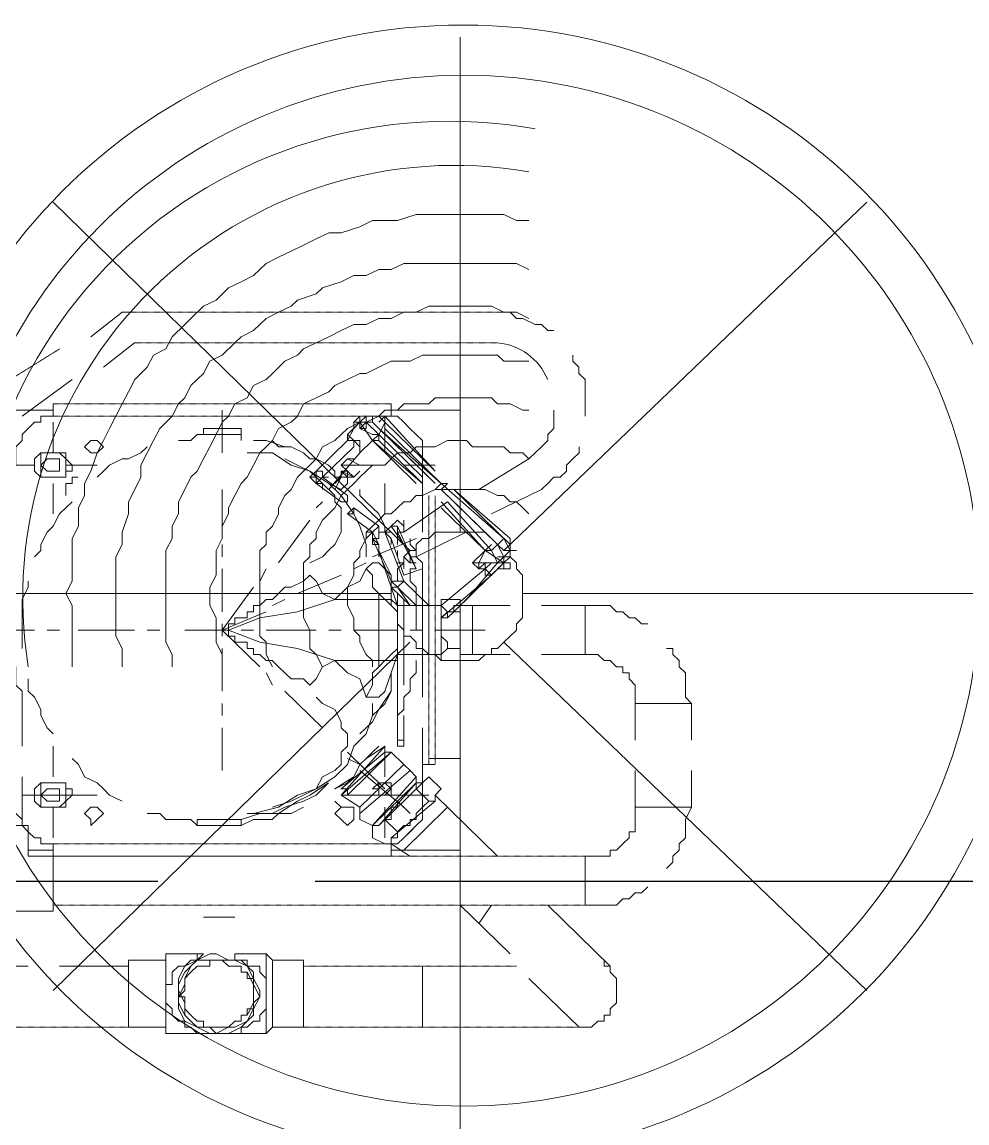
# Model space of a CAD drawing. Header units: metres. Extents: x 841183 to 1048542, y 259326 to 317714.
# Drawn here: x 1011302 to 1012052, y 307640 to 308515 of the extents above; entities that cross this region are included whole.
import ezdxf
from ezdxf.enums import TextEntityAlignment as Align

# ---------------------------------------------------------------- set-up
doc = ezdxf.new("R2010")
doc.units = ezdxf.units.M
doc.linetypes.add('PDF_IMPORT', pattern=[1, 0.8, -0.2])
doc.linetypes.add('VILLA AXIS$0$CENTER', pattern=[2, 1.25, -0.25, 0.25, -0.25])
doc.layers.add('A-AXIS LINE', color=253, linetype='Continuous')
doc.layers.add('PDF2_Geometry', color=7, linetype='Continuous')
doc.layers.add('A-REFLECT DOWN', color=252, linetype='Continuous', transparency=0.6)
doc.styles.add('romans', font='romans.shx', dxfattribs={"width": 0.85})

# ---------------------------------------------------------------- blocks, each defined once
blk = doc.blocks.new('A$C46a051ea')
at = {"layer": 'PDF2_Geometry', "lineweight": 5}
for points in [[(4279.28, -9.68), (4279.28, -402.82)], [(3956.2, -140.73), (4239.49, -417.38)], [(4314.06, -417.37), (4602.33, -140.72)], [(4333.95, -155.31), (4324.01, -155.31), (4314.07, -150.45), (4299.16, -150.45), (4289.22, -150.45), (4279.28, -150.45), (4264.37, -150.45), (4254.43, -150.45), (4244.48, -150.45), (4229.57, -155.31), (4219.63, -155.31), (4209.69, -155.31), (4199.75, -160.16), (4184.84, -165.02), (4174.9, -165.02), (4164.96, -169.87), (4155.02, -174.72), (4145.08, -179.58), (4135.14, -184.43), (4125.2, -189.28), (4115.26, -198.99), (4105.32, -203.84), (4095.38, -208.7), (4085.44, -218.4), (4075.5, -223.26), (4065.56, -232.97), (4060.59, -237.82), (4050.65, -247.53), (4045.68, -257.23), (4035.74, -262.09), (4030.77, -271.79), (4020.83, -281.5), (4015.86, -291.21), (4010.89, -300.91), (4005.92, -310.62), (4000.95, -320.33), (3995.98, -330.04), (3991.01, -339.74), (3986.04, -354.3), (3981.07, -364.01), (3981.07, -373.72), (3976.1, -383.43), (3976.1, -397.99), (3971.13, -407.69), (3971.13, -417.4), (3971.13, -427.11), (3971.13, -441.67), (3966.16, -451.38), (3971.13, -461.08), (3971.13, -475.64), (3971.13, -485.35), (3971.13, -495.06), (3971.13, -509.62)], [(4333.95, -194.12), (4324.01, -189.27), (4314.07, -189.27), (4304.13, -189.27), (4289.22, -189.27), (4279.28, -189.27), (4269.34, -189.27), (4259.4, -189.27), (4244.48, -189.27), (4234.54, -189.27), (4224.6, -194.12), (4214.66, -194.12), (4204.72, -198.98), (4194.78, -198.98), (4184.84, -203.83), (4169.93, -208.68), (4164.96, -213.54), (4150.05, -218.39), (4145.08, -223.24), (4135.14, -228.1), (4125.2, -232.95), (4115.26, -242.66), (4105.32, -247.51), (4100.35, -252.36), (4090.41, -262.07), (4080.47, -266.93), (4075.5, -276.63), (4065.56, -286.34), (4060.59, -296.05), (4055.62, -300.9), (4050.65, -310.61), (4040.71, -320.31), (4035.74, -330.02), (4030.77, -339.73), (4025.8, -349.44), (4025.8, -359.14), (4020.83, -368.85), (4015.86, -378.56), (4015.86, -388.26), (4010.89, -402.82), (4010.89, -412.53), (4005.92, -422.24), (4005.92, -431.95), (4005.92, -441.65), (4005.92, -456.21), (4005.92, -465.92), (4005.92, -475.63), (4005.92, -485.33), (4010.89, -495.04), (4010.89, -509.6)], [(4333.95, -232.96), (4324.01, -228.11), (4314.07, -228.11), (4304.13, -223.26), (4294.19, -223.26), (4284.25, -223.26), (4274.31, -223.26), (4264.37, -223.26), (4254.43, -223.26), (4244.48, -228.11), (4234.54, -228.11), (4224.6, -232.96), (4214.66, -232.96), (4204.72, -237.82), (4194.78, -237.82), (4184.84, -242.67), (4174.9, -247.52), (4164.96, -252.38), (4155.02, -257.23), (4150.05, -262.08), (4140.11, -266.94), (4130.17, -276.65), (4125.2, -281.5), (4115.26, -286.35), (4110.29, -296.06), (4100.35, -300.91), (4095.38, -310.62), (4090.41, -315.47), (4085.44, -325.18), (4080.47, -334.89), (4075.5, -344.6), (4070.53, -354.3), (4065.56, -359.16), (4060.59, -368.86), (4055.62, -378.57), (4055.62, -388.28), (4050.65, -397.98), (4050.65, -407.69), (4045.68, -417.4), (4045.68, -427.11), (4045.68, -436.81), (4045.68, -446.52), (4045.68, -456.23), (4045.68, -470.79), (4045.68, -480.49), (4045.68, -490.2), (4050.65, -499.91), (4050.65, -509.62)], [(3986.02, -247.52), (4010.87, -228.1)], [(4020.81, -228.09), (4015.84, -228.09), (4010.87, -228.09)], [(4353.83, -242.67), (4348.86, -242.67), (4343.89, -237.82), (4338.92, -237.82), (4328.98, -232.97), (4324.01, -232.97), (4319.04, -228.11), (4314.07, -228.11), (4309.1, -228.11)], [(3995.97, -271.78), (4020.82, -252.36)], [(4025.79, -252.36), (4020.82, -252.36)], [(4333.95, -266.94), (4324.01, -266.94), (4314.07, -266.94), (4309.1, -262.08), (4299.16, -262.08), (4289.22, -262.08), (4279.28, -262.08), (4269.34, -262.08), (4259.4, -262.08), (4249.46, -262.08), (4239.51, -266.94), (4234.54, -266.94), (4224.6, -266.94), (4214.66, -271.79), (4204.72, -276.64), (4199.75, -276.64), (4189.81, -281.5), (4179.87, -286.35), (4174.9, -291.2), (4164.96, -296.06), (4155.02, -300.91), (4150.05, -310.62), (4145.08, -315.47), (4135.14, -320.32), (4130.17, -330.03), (4125.2, -334.89), (4120.23, -339.74), (4115.26, -349.45), (4110.29, -359.15), (4105.32, -364.01), (4100.35, -373.71), (4095.38, -383.42), (4095.38, -388.27), (4090.41, -397.98), (4090.41, -407.69), (4085.44, -417.4), (4085.44, -427.1), (4085.44, -436.81), (4080.47, -446.52), (4080.47, -456.22), (4080.47, -461.08), (4085.44, -470.78), (4085.44, -480.49), (4085.44, -490.2), (4090.41, -499.91), (4090.41, -509.61)], [(4378.67, -310.62), (4378.67, -305.76), (4378.67, -300.91), (4378.67, -296.06), (4378.67, -286.35), (4378.67, -281.5), (4373.7, -276.64), (4373.7, -271.79), (4368.73, -266.94), (4368.73, -262.08)], [(3931.36, -310.62), (3971.12, -281.5)], [(4333.95, -305.75), (4328.98, -305.75), (4319.04, -300.89), (4309.1, -300.89), (4304.13, -296.04), (4294.19, -296.04), (4284.25, -296.04), (4279.28, -296.04), (4269.34, -296.04), (4259.4, -296.04), (4254.43, -300.89), (4244.48, -300.89), (4234.54, -300.89), (4229.57, -305.75), (4219.63, -305.75), (4214.66, -310.6), (4204.72, -315.46), (4199.75, -315.46), (4189.81, -320.31), (4184.84, -325.16), (4179.87, -330.02), (4169.93, -334.87), (4164.96, -344.58), (4159.99, -349.43), (4155.02, -354.28), (4150.05, -359.14), (4145.08, -368.84), (4140.11, -373.7), (4135.14, -383.4), (4135.14, -388.26), (4130.17, -397.97), (4125.2, -402.82), (4125.2, -412.53), (4120.23, -417.38), (4120.23, -427.09), (4120.23, -436.79), (4120.23, -441.65), (4120.23, -451.35), (4120.23, -461.06), (4120.23, -470.77), (4120.23, -475.62), (4120.23, -485.33), (4125.2, -490.18), (4125.2, -499.89), (4130.17, -509.6)], [(3906.51, -305.75), (3956.21, -305.75)], [(3956.2, -300.91), (3956.2, -310.62), (3951.23, -310.62), (3946.26, -310.62), (3946.26, -315.47), (3941.29, -315.47), (3936.32, -320.33), (3931.35, -325.18), (3931.35, -330.03), (3926.38, -334.89), (3926.38, -339.74), (3926.38, -344.59), (3926.38, -349.45)], [(4090.4, -305.75), (4090.4, -339.72)], [(4169.93, -509.61), (4164.96, -499.9), (4159.99, -495.05), (4159.99, -485.34), (4159.99, -480.49), (4155.02, -470.78), (4155.02, -465.93), (4155.02, -456.22), (4155.02, -451.37), (4155.02, -441.66), (4155.02, -436.81), (4155.02, -427.1), (4159.99, -422.25), (4159.99, -412.54), (4164.96, -407.69), (4164.96, -402.83), (4169.93, -393.13), (4174.9, -388.27), (4179.87, -383.42), (4184.84, -373.71), (4189.81, -368.86), (4194.78, -364), (4199.75, -359.15), (4204.72, -354.3), (4209.69, -349.44), (4219.63, -349.44), (4224.6, -344.59), (4229.57, -339.74), (4239.51, -339.74), (4244.48, -334.88), (4254.43, -334.88), (4259.4, -334.88), (4269.34, -330.03), (4274.31, -330.03), (4284.25, -330.03), (4289.22, -334.88), (4299.16, -334.88), (4304.13, -334.88), (4314.07, -334.88), (4319.04, -339.74), (4328.98, -339.74), (4333.95, -344.59), (4338.92, -339.74), (4343.89, -334.88), (4348.86, -330.03), (4348.86, -325.18), (4353.83, -320.32), (4353.83, -315.47), (4353.83, -310.62), (4353.83, -305.76)], [(4224.58, -300.91), (4224.58, -310.62), (4229.55, -310.62), (4234.52, -315.47), (4239.49, -320.33), (4244.46, -325.18), (4249.43, -330.03), (4249.43, -334.89), (4249.43, -339.74), (4249.43, -344.59), (4249.43, -349.45)], [(4224.61, -305.75), (4279.28, -305.75), (4279.28, -330.02)], [(4199.75, -310.61), (4194.78, -315.46), (4194.78, -320.31)], [(4199.74, -310.61), (4199.74, -315.46), (4209.68, -330.02)], [(4204.71, -315.46), (4199.74, -315.46), (4204.71, -310.61)], [(4199.76, -320.31), (4204.73, -315.46), (4214.67, -310.61)], [(4219.62, -310.62), (4214.65, -310.62), (4209.68, -310.62), (4204.71, -310.62), (4209.68, -310.62), (4209.68, -315.47)], [(4209.7, -315.47), (4209.7, -310.62), (4204.73, -310.62), (4204.73, -315.47)], [(4219.63, -315.46), (4214.66, -310.61)], [(4219.63, -310.62), (4214.66, -315.47)], [(4214.67, -310.62), (4219.64, -310.62)], [(4219.63, -315.47), (4219.63, -310.62), (4259.39, -354.3)], [(3956.2, -315.46), (3956.2, -339.73)], [(4105.32, -325.17), (4075.5, -325.17), (4075.5, -320.32)], [(4075.5, -320.33), (4105.32, -320.33)], [(4105.3, -325.17), (4105.3, -320.32)], [(4199.74, -315.46), (4189.8, -325.17), (4199.74, -315.46), (4204.71, -315.46)], [(4194.78, -315.47), (4194.78, -320.33), (4189.81, -330.03)], [(4194.77, -320.31), (4199.74, -315.46), (4199.74, -320.31)], [(4204.71, -320.33), (4199.74, -320.33), (4204.71, -320.33), (4199.74, -320.33), (4204.71, -320.33), (4199.74, -320.33), (4204.71, -320.33), (4199.74, -320.33), (4204.71, -315.47)], [(4209.7, -325.17), (4214.67, -325.17), (4209.7, -325.17), (4214.67, -325.17), (4204.73, -315.46)], [(4209.7, -315.46), (4204.73, -315.46), (4204.73, -320.31)], [(4204.73, -320.33), (4204.73, -315.47)], [(4264.37, -364.01), (4214.67, -320.33), (4209.7, -315.47)], [(4214.67, -330.02), (4214.67, -325.17), (4219.64, -315.46)], [(4254.43, -359.16), (4214.67, -320.33), (4259.4, -364.01)], [(4259.39, -354.29), (4219.63, -315.46), (4219.63, -339.73)], [(4219.63, -320.33), (4264.36, -364.01)], [(4105.3, -330.01), (4105.3, -325.16), (4095.36, -325.16), (4090.39, -325.16), (4080.45, -325.16), (4070.51, -325.16), (4065.54, -330.01), (4055.6, -330.01)], [(4090.4, -330.01), (4090.4, -339.72)], [(4140.12, -334.88), (4125.2, -330.03), (4115.26, -330.03)], [(4179.86, -354.3), (4174.89, -349.45), (4164.95, -344.59), (4159.98, -344.59), (4155.01, -339.74), (4145.06, -334.89), (4135.12, -334.89), (4130.15, -330.03)], [(4164.96, -359.15), (4164.96, -354.3), (4159.99, -359.15), (4164.96, -364.01), (4164.96, -359.15), (4164.96, -354.3), (4189.81, -330.03)], [(4189.8, -330.01), (4189.8, -325.16), (4189.8, -330.01), (4164.95, -354.28)], [(4194.78, -334.88), (4194.78, -330.03), (4194.78, -334.88), (4169.93, -359.15)], [(4194.78, -330.01), (4199.75, -330.01), (4194.78, -330.01), (4189.81, -325.16), (4194.78, -330.01), (4189.81, -330.01)], [(4199.74, -330.01), (4194.77, -330.01)], [(4199.74, -334.88), (4194.77, -330.03)], [(4209.68, -330.01), (4199.74, -339.72), (4209.68, -330.01), (4214.65, -325.16)], [(4199.74, -339.72), (4209.68, -330.01), (4244.47, -363.98)], [(4209.68, -330.01), (4214.65, -330.01)], [(4209.7, -330.01), (4214.67, -330.01), (4249.46, -363.98)], [(4249.45, -359.14), (4214.66, -325.17)], [(3966.14, -339.72), (3946.26, -339.72)], [(3966.14, -339.73), (3966.14, -344.58), (3971.11, -349.43), (3971.11, -354.29), (3966.14, -354.29), (3966.14, -359.14), (3946.26, -359.14)], [(3961.18, -339.72), (3956.21, -339.72), (3951.24, -339.72), (3946.27, -339.72)], [(3961.18, -359.14), (3966.15, -359.14), (3966.15, -354.29), (3966.15, -349.43), (3966.15, -344.58), (3961.18, -339.73)], [(4030.75, -334.88), (4025.78, -339.73), (4015.84, -344.59), (4010.87, -344.59), (4000.93, -349.44), (3995.96, -354.29), (3990.99, -359.15)], [(4110.29, -339.72), (4130.17, -339.72), (4145.08, -349.43), (4159.99, -354.28), (4174.9, -363.99), (4184.84, -373.69), (4194.78, -388.26), (4199.75, -397.96), (4204.72, -412.52), (4204.72, -422.23)], [(4174.9, -368.85), (4199.75, -339.73)], [(4343.89, -368.85), (4348.86, -364), (4353.83, -359.14), (4358.8, -359.14), (4363.77, -354.29), (4363.77, -349.44), (4368.74, -344.58), (4373.71, -339.73), (4373.71, -334.88)], [(3916.46, -349.43), (3941.31, -349.43)], [(3966.14, -349.43), (3990.99, -349.43)], [(4159.97, -427.09), (4169.91, -422.23), (4174.88, -417.38), (4179.85, -412.52), (4184.82, -402.82), (4184.82, -397.96), (4184.82, -393.11), (4184.82, -383.4), (4179.85, -378.55), (4179.85, -373.7), (4169.91, -363.99), (4164.94, -359.14), (4159.97, -354.28), (4150.03, -349.43), (4140.09, -344.57)], [(4189.8, -344.59), (4184.83, -349.44)], [(4184.84, -349.43), (4209.69, -349.43)], [(4184.84, -354.29), (4194.78, -359.14), (4184.84, -349.43)], [(4194.78, -344.59), (4189.81, -344.59)], [(4234.52, -349.43), (4259.37, -349.43)], [(4249.45, -349.43), (4249.45, -402.82)], [(4294.18, -368.85), (4333.94, -344.58)], [(4164.96, -359.16), (4164.96, -364.01), (4169.93, -364.01), (4164.96, -364.01), (4169.93, -364.01), (4164.96, -364.01), (4169.93, -364.01), (4164.96, -364.01), (4159.99, -359.16), (4164.96, -359.16), (4164.96, -354.3)], [(4184.83, -359.14), (4179.86, -359.14), (4179.86, -354.29)], [(4184.84, -359.14), (4184.84, -354.29)], [(4189.81, -359.15), (4184.84, -354.3), (4189.81, -354.3)], [(4189.8, -354.3), (4189.8, -359.15)], [(4199.74, -354.3), (4194.77, -359.15)], [(4279.28, -354.3), (4279.28, -378.57)], [(3946.25, -359.14), (3951.22, -359.14), (3956.19, -359.14), (3961.16, -359.14)], [(3956.2, -364.01), (3956.2, -388.28)], [(3976.08, -359.14), (3971.11, -359.14), (3971.11, -363.99), (3966.14, -363.99), (3966.14, -368.85), (3966.14, -373.7)], [(4164.94, -363.99), (4169.91, -359.14), (4174.88, -359.14)], [(4164.96, -359.14), (4164.96, -363.99)], [(4164.96, -364.01), (4184.84, -378.57)], [(4169.91, -359.14), (4189.79, -373.7)], [(4169.91, -368.85), (4169.91, -364)], [(4184.84, -368.85), (4174.9, -364)], [(4179.87, -368.85), (4184.84, -359.14), (4179.87, -363.99)], [(4184.83, -359.16), (4189.8, -359.16), (4189.8, -364.01), (4184.83, -368.86)], [(4189.8, -359.14), (4194.77, -359.14)], [(4219.63, -364.01), (4219.63, -388.28)], [(4269.32, -364.01), (4264.35, -364.01), (4259.38, -368.86)], [(4264.35, -364.01), (4314.05, -407.69)], [(4269.34, -364.01), (4264.37, -368.86)], [(4090.4, -368.85), (4090.4, -402.83)], [(4189.8, -378.56), (4189.8, -373.71)], [(4333.95, -388.27), (4328.98, -383.42), (4324.01, -378.57), (4319.04, -378.57), (4314.07, -373.71), (4309.1, -373.71), (4299.16, -368.86), (4294.19, -368.86), (4289.22, -368.86), (4284.25, -368.86), (4274.31, -368.86), (4269.34, -368.86), (4264.37, -368.86), (4259.4, -368.86), (4249.46, -373.71), (4244.48, -373.71), (4239.51, -378.57), (4234.54, -378.57), (4229.57, -383.42), (4224.6, -388.27), (4219.63, -388.27), (4214.66, -393.13), (4209.69, -397.98), (4204.72, -402.83), (4204.72, -407.69), (4199.75, -417.39), (4199.75, -422.25), (4194.78, -427.1), (4194.78, -431.95), (4194.78, -436.81), (4189.81, -446.52), (4189.81, -451.37), (4189.81, -456.22), (4189.81, -461.08), (4194.78, -470.78), (4194.78, -475.64), (4194.78, -480.49), (4199.75, -485.34), (4199.75, -490.2), (4204.72, -499.9), (4209.69, -504.76), (4209.69, -509.61)], [(4229.57, -407.69), (4224.6, -402.84), (4219.63, -397.99), (4214.66, -388.28), (4209.69, -383.43), (4204.72, -378.57), (4199.75, -373.72), (4199.75, -368.87)], [(4259.39, -368.85), (4264.36, -368.85)], [(4269.34, -373.72), (4309.1, -412.55)], [(4319.02, -412.53), (4274.29, -368.85), (4319.02, -407.68)], [(4304.12, -388.27), (4343.88, -368.86)], [(3971.12, -378.56), (3966.15, -383.42), (3961.18, -388.27), (3956.21, -397.98), (3951.24, -402.83), (3946.27, -412.54), (3946.27, -417.39), (3941.3, -422.24)], [(4164.96, -383.4), (4169.93, -378.55)], [(4194.78, -388.26), (4194.78, -383.4), (4189.81, -388.26), (4194.78, -383.4), (4214.66, -397.96)], [(4234.52, -402.82), (4269.31, -378.56)], [(4264.35, -378.56), (4299.14, -417.39)], [(4264.35, -383.4), (4299.14, -417.38)], [(4314.06, -407.67), (4304.12, -417.37), (4269.33, -378.55)], [(4135.13, -427.09), (4159.98, -393.11)], [(4189.8, -388.27), (4209.68, -402.83)], [(4194.78, -388.27), (4189.81, -388.27)], [(4234.54, -397.97), (4229.57, -393.11), (4224.6, -397.97)], [(4234.52, -393.12), (4234.52, -402.82), (4229.55, -402.82)], [(4209.7, -402.84), (4214.67, -397.98), (4214.67, -402.84), (4219.64, -402.84)], [(4224.6, -402.82), (4219.63, -402.82), (4219.63, -397.97)], [(4219.63, -397.98), (4219.63, -402.84)], [(4224.58, -397.98), (4234.52, -412.54)], [(4229.57, -397.98), (4224.6, -397.98)], [(4239.5, -431.95), (4244.47, -431.95), (4229.56, -397.98)], [(4229.57, -402.82), (4229.57, -397.97)], [(4204.71, -402.82), (4209.68, -402.82), (4209.68, -407.68), (4209.68, -402.82), (4209.68, -407.68), (4209.68, -402.82), (4214.65, -412.53)], [(4209.68, -402.82), (4204.71, -407.68)], [(4204.73, -402.82), (4209.7, -402.82)], [(4209.68, -407.69), (4209.68, -402.84), (4209.68, -407.69), (4224.59, -441.67)], [(4209.68, -412.53), (4214.65, -412.53), (4209.68, -412.53), (4209.68, -407.68)], [(4244.47, -407.69), (4209.68, -422.25)], [(4209.69, -407.68), (4214.66, -407.68), (4214.66, -402.82), (4219.63, -402.82), (4234.54, -441.65)], [(4209.7, -412.53), (4214.67, -412.53), (4209.7, -407.68)], [(4219.61, -402.84), (4224.58, -407.69), (4224.58, -412.55)], [(4234.52, -436.8), (4224.58, -407.67)], [(4229.57, -412.53), (4229.57, -402.82), (4244.48, -431.94)], [(4239.51, -407.68), (4239.51, -412.53), (4244.48, -417.39)], [(4284.23, -402.83), (4244.47, -422.24), (4244.47, -417.39)], [(4314.06, -407.69), (4319.03, -417.4)], [(4090.4, -412.53), (4090.4, -422.24)], [(4204.71, -431.95), (4209.69, -427.1), (4214.66, -427.1), (4219.63, -431.95), (4214.66, -417.39)], [(4214.67, -412.52), (4214.67, -417.37), (4224.61, -436.79)], [(4214.67, -422.24), (4214.67, -417.39)], [(4229.57, -417.37), (4229.57, -422.23)], [(4239.51, -427.1), (4239.51, -422.24), (4234.54, -412.54)], [(4244.47, -417.37), (4239.5, -412.52)], [(4289.19, -427.09), (4294.16, -427.09), (4289.19, -427.09), (4294.16, -427.09), (4289.19, -427.09), (4294.16, -427.09), (4289.19, -427.09), (4299.13, -417.38)], [(4304.12, -412.53), (4299.15, -417.39), (4289.21, -427.1)], [(4304.1, -412.52), (4299.13, -417.37), (4304.1, -417.37), (4299.13, -417.37), (4304.1, -417.37), (4299.13, -417.37), (4294.16, -427.08)], [(4304.12, -417.37), (4299.15, -417.37)], [(4319.03, -422.23), (4314.06, -427.09), (4304.12, -436.79), (4314.06, -427.09), (4299.15, -417.38)], [(4309.09, -422.24), (4314.06, -422.24), (4319.03, -417.39)], [(4319.02, -412.53), (4319.02, -417.39), (4323.99, -417.39), (4319.02, -417.39)], [(4319.02, -417.37), (4319.02, -422.23)], [(4319.02, -422.24), (4319.02, -417.39)], [(4204.73, -427.09), (4194.79, -431.94)], [(4229.57, -427.09), (4234.54, -427.09)], [(4234.52, -422.24), (4239.49, -427.1)], [(4234.52, -431.95), (4234.52, -427.1)], [(4249.45, -431.95), (4249.45, -427.1), (4249.45, -431.95), (4234.54, -436.81)], [(4239.5, -422.24), (4244.47, -422.24), (4249.44, -427.1)], [(4244.47, -427.09), (4239.5, -427.09)], [(4239.51, -427.09), (4244.48, -427.09)], [(4249.45, -427.09), (4249.45, -480.47)], [(4284.24, -456.22), (4309.09, -427.1)], [(4294.16, -427.09), (4289.19, -427.09), (4294.16, -431.94)], [(4294.18, -431.94), (4294.18, -427.09), (4289.21, -427.09), (4294.18, -427.09), (4289.21, -427.09), (4294.18, -427.09)], [(4304.1, -427.09), (4299.13, -427.09), (4304.1, -427.09), (4299.13, -427.09), (4294.16, -431.94)], [(4299.15, -431.95), (4294.18, -431.95), (4299.15, -431.95), (4294.18, -431.95), (4299.15, -431.95), (4294.18, -431.95), (4299.15, -431.95), (4294.18, -431.95), (4299.15, -427.1)], [(4299.13, -431.95), (4299.13, -427.1)], [(4309.08, -427.09), (4314.05, -427.09)], [(4309.08, -427.09), (4314.05, -427.09)], [(4309.08, -427.09), (4314.05, -427.09)], [(4314.05, -431.95), (4309.08, -431.95), (4314.05, -431.95), (4309.08, -431.95), (4314.05, -431.95), (4309.08, -431.95), (4314.05, -431.95), (4309.08, -431.95), (4314.05, -427.1)], [(4319.03, -431.94), (4314.06, -431.94), (4314.06, -427.09), (4314.06, -431.94), (4314.06, -427.09), (4309.09, -427.09)], [(4319.02, -427.09), (4314.05, -427.09)], [(4319.02, -427.1), (4319.02, -431.95), (4314.05, -431.95), (4319.02, -431.95)], [(4314.06, -427.09), (4314.06, -422.23)], [(4314.06, -422.24), (4319.03, -422.24)], [(4090.4, -431.95), (4090.4, -465.93)], [(4120.22, -509.6), (4090.4, -480.48), (4095.37, -480.48), (4095.37, -475.62), (4100.34, -475.62), (4100.34, -470.77), (4105.31, -470.77), (4110.28, -470.77), (4110.28, -465.92), (4115.25, -465.92), (4115.25, -461.06), (4120.22, -461.06), (4125.19, -456.21), (4130.16, -456.21), (4135.13, -451.36), (4140.1, -446.5), (4145.07, -446.5), (4155.01, -441.65), (4159.98, -436.8)], [(4120.23, -441.67), (4125.2, -431.96)], [(4184.84, -436.8), (4150.05, -451.36)], [(4159.98, -436.8), (4164.95, -441.66), (4169.92, -451.36), (4179.86, -456.22), (4189.8, -446.51), (4199.74, -441.66), (4204.71, -431.95)], [(4204.73, -431.95), (4209.7, -436.81), (4209.7, -446.52), (4214.67, -451.37)], [(4214.66, -451.35), (4219.63, -456.2), (4224.6, -456.2), (4229.57, -461.06), (4224.6, -446.5), (4219.63, -431.94)], [(4224.58, -436.8), (4224.58, -441.65)], [(4229.55, -446.52), (4224.58, -441.67), (4224.58, -446.52), (4224.58, -441.67), (4224.58, -436.81), (4224.58, -441.67)], [(4244.47, -480.48), (4244.47, -470.77), (4244.47, -465.92), (4244.47, -456.21), (4244.47, -446.5), (4239.5, -441.65), (4239.5, -431.94)], [(4264.35, -461.06), (4264.35, -499.89), (4264.35, -461.06), (4264.35, -499.89), (4264.35, -461.06), (4264.35, -499.89), (4264.35, -461.06), (4299.14, -431.94)], [(4304.12, -436.8), (4299.15, -436.8), (4304.12, -436.8), (4299.15, -431.94), (4304.12, -436.8), (4264.36, -470.77)], [(4299.13, -436.8), (4304.1, -436.8), (4299.13, -436.8), (4304.1, -436.8), (4299.13, -436.8), (4304.1, -436.8), (4299.13, -436.8), (4299.13, -431.94)], [(4314.06, -431.95), (4309.09, -431.95)], [(3936.34, -441.67), (3936.34, -446.52), (3931.37, -456.23), (3931.37, -465.93), (3931.37, -470.79), (3931.37, -480.49), (3931.37, -490.2), (3931.37, -495.06)], [(4234.52, -441.67), (4229.55, -441.67), (4224.58, -441.67)], [(4229.55, -446.52), (4234.52, -441.67), (4254.4, -461.08)], [(3822.02, -451.38), (4224.6, -451.38)], [(4090.4, -480.48), (4115.25, -446.5)], [(4214.67, -509.61), (4214.67, -451.37)], [(4244.48, -461.07), (4229.57, -446.51), (4239.51, -461.07)], [(4229.57, -451.38), (4229.57, -456.23)], [(4274.28, -465.94), (4289.19, -451.38), (4284.22, -456.23), (4279.25, -461.08)], [(4328.96, -451.38), (4731.54, -451.38)], [(4095.36, -480.48), (4120.21, -470.77), (4150.03, -465.92), (4179.85, -456.21)], [(4140.12, -456.22), (4130.17, -461.07)], [(4229.58, -465.92), (4224.61, -461.07), (4219.64, -456.22), (4214.67, -456.22), (4179.88, -456.22)], [(4229.57, -456.22), (4229.57, -461.07)], [(4229.57, -461.06), (4234.54, -461.06)], [(4229.57, -499.9), (4229.57, -461.07)], [(4234.52, -456.22), (4234.52, -465.92)], [(4234.52, -461.06), (4234.52, -499.89), (4234.52, -461.06), (4239.49, -461.06)], [(4234.52, -461.06), (4234.52, -465.91), (4234.52, -461.06)], [(4244.47, -461.06), (4239.5, -461.06)], [(4244.48, -461.06), (4249.45, -461.06), (4254.42, -461.06)], [(4254.41, -499.89), (4254.41, -461.06), (4264.35, -461.06)], [(4254.41, -499.9), (4254.41, -461.07), (4254.41, -499.9), (4264.35, -499.9)], [(4264.35, -499.9), (4264.35, -461.07)], [(4269.34, -465.92), (4264.37, -461.07), (4264.37, -456.22), (4269.34, -456.22), (4279.28, -456.22)], [(4269.34, -465.93), (4279.28, -465.93), (4279.28, -461.07), (4279.28, -456.22)], [(4274.29, -465.91), (4274.29, -461.06), (4279.26, -461.06), (4284.23, -456.2)], [(4274.29, -465.93), (4274.29, -461.07)], [(4274.31, -461.06), (4279.28, -461.06), (4319.04, -461.06)], [(4279.28, -461.06), (4279.28, -499.89)], [(4289.19, -461.06), (4289.19, -499.89)], [(4343.89, -461.06), (4378.68, -461.06)], [(4378.67, -461.06), (4378.67, -499.89)], [(4428.38, -475.64), (4423.41, -475.64), (4418.44, -470.78), (4413.47, -470.78), (4408.5, -465.93), (4403.53, -465.93), (4398.56, -461.08), (4393.59, -461.08), (4388.62, -461.08), (4378.68, -461.08)], [(4125.19, -465.93), (4090.4, -480.49)], [(4264.35, -465.93), (4264.35, -495.05)], [(4274.31, -465.91), (4269.34, -470.77), (4264.37, -470.77), (4269.34, -470.77), (4269.34, -465.91)], [(4269.34, -465.93), (4264.37, -470.78)], [(4269.32, -465.93), (4274.29, -465.93), (4269.32, -470.78)], [(4274.31, -465.93), (4269.34, -465.93), (4269.34, -470.78)], [(4279.28, -480.48), (4279.28, -475.62), (4279.28, -470.77), (4279.28, -465.92)], [(3901.53, -480.48), (3941.29, -480.48)], [(3951.24, -480.48), (3961.18, -480.48)], [(3976.08, -480.48), (4020.81, -480.48)], [(4030.75, -480.48), (4040.69, -480.48)], [(4060.58, -480.48), (4095.37, -480.48)], [(4159.97, -524.16), (4155, -519.31), (4145.06, -519.31), (4140.09, -514.45), (4135.12, -509.6), (4130.15, -504.75), (4125.18, -504.75), (4120.21, -499.89), (4115.24, -499.89), (4115.24, -495.04), (4110.27, -495.04), (4110.27, -490.19), (4105.3, -490.19), (4100.33, -490.19), (4100.33, -485.33), (4095.36, -485.33), (4095.36, -480.48), (4090.39, -480.48)], [(4090.4, -475.64), (4090.4, -485.35)], [(4095.36, -480.47), (4120.21, -490.18), (4150.03, -495.03), (4179.86, -504.74), (4169.92, -509.59), (4164.95, -519.3), (4159.98, -524.15)], [(4105.3, -480.48), (4115.24, -480.48)], [(4125.19, -480.48), (4164.95, -480.48)], [(4174.9, -480.48), (4184.84, -480.48)], [(4194.78, -480.48), (4229.57, -480.48)], [(4239.51, -480.48), (4249.45, -480.48)], [(4249.45, -480.48), (4249.45, -533.87)], [(4259.39, -480.48), (4299.16, -480.48)], [(4264.35, -480.48), (4274.29, -480.48)], [(4269.34, -504.74), (4264.37, -504.74), (4264.37, -499.88), (4269.34, -495.03), (4269.34, -490.18), (4264.37, -485.32), (4264.37, -480.47)], [(4279.28, -495.03), (4279.28, -490.18), (4279.28, -485.32), (4279.28, -480.47)], [(3931.36, -538.74), (3931.36, -533.89), (3931.36, -529.03), (3926.39, -524.18), (3926.39, -514.47), (3926.39, -509.62), (3921.41, -504.77), (3916.44, -499.91), (3916.44, -495.06)], [(3956.2, -766.84), (4239.49, -490.18)], [(4090.4, -495.03), (4090.4, -529)], [(4229.58, -495.03), (4224.61, -499.89), (4219.64, -504.74), (4214.67, -504.74), (4179.88, -504.74)], [(4234.52, -495.03), (4234.52, -524.15)], [(4234.52, -499.9), (4234.52, -495.05), (4234.52, -499.9)], [(4269.34, -495.03), (4279.28, -495.03)], [(4279.28, -897.88), (4279.28, -504.74), (4279.28, -499.89), (4279.28, -495.03)], [(4314.06, -490.19), (4602.33, -766.84)], [(4463.17, -538.74), (4458.2, -533.89), (4458.2, -529.03), (4458.2, -524.18), (4458.2, -514.47), (4453.23, -509.62), (4453.23, -504.77), (4448.26, -499.91), (4448.26, -495.06), (4443.29, -495.06)], [(4219.64, -529.02), (4214.67, -533.87), (4209.7, -533.87), (4204.73, -533.87), (4199.76, -519.31), (4189.82, -514.46), (4179.88, -504.75)], [(4199.74, -563), (4209.68, -553.3), (4214.65, -543.59), (4224.59, -529.03), (4224.59, -514.47), (4229.56, -499.91)], [(4204.73, -563), (4209.7, -548.44), (4219.64, -538.73), (4224.61, -529.03), (4224.61, -514.47), (4229.58, -499.91)], [(4234.54, -499.9), (4229.57, -499.9), (4229.57, -504.75), (4224.6, -504.75), (4219.63, -504.75), (4214.66, -509.61)], [(4219.63, -529.03), (4224.6, -514.47), (4229.57, -499.91)], [(4229.57, -499.91), (4229.57, -572.71), (4234.54, -572.71)], [(4229.57, -504.74), (4229.57, -509.59)], [(4229.57, -553.29), (4229.57, -548.44), (4234.54, -543.59), (4234.54, -533.88), (4239.51, -529.02), (4239.51, -519.32), (4244.48, -514.46), (4244.48, -504.76)], [(4234.52, -499.9), (4254.4, -499.9)], [(4269.34, -504.74), (4279.28, -504.74)], [(4279.28, -499.9), (4319.04, -499.9)], [(4343.89, -499.9), (4378.68, -499.9)], [(4463.17, -538.74), (4418.44, -538.74), (4418.44, -533.89), (4418.44, -529.03), (4418.44, -524.18), (4413.47, -519.33), (4413.47, -514.47), (4408.5, -514.47), (4408.5, -509.62), (4403.53, -509.62), (4398.56, -504.77), (4393.59, -504.77), (4388.62, -499.91), (4383.65, -499.91), (4378.68, -499.91)], [(4125.19, -514.45), (4130.16, -524.16)], [(4204.73, -533.87), (4209.7, -524.16), (4209.7, -514.46), (4214.67, -509.6)], [(3936.34, -519.32), (3936.34, -529.03), (3941.31, -533.88), (3946.28, -543.59), (3946.28, -548.44), (3951.25, -558.15), (3956.22, -563)], [(4140.12, -529.03), (4169.94, -558.15)], [(3931.36, -533.87), (3931.36, -572.7)], [(4090.4, -538.74), (4090.4, -548.45)], [(4115.24, -626.08), (4135.13, -621.22), (4150.04, -611.52), (4164.95, -606.66), (4179.86, -596.96), (4189.8, -587.25), (4194.77, -572.69), (4204.71, -562.98), (4209.68, -548.42), (4209.68, -538.71)], [(4130.17, -621.24), (4145.08, -616.38), (4155.02, -611.53), (4164.96, -606.68), (4169.93, -596.97), (4179.87, -592.11), (4184.84, -587.26), (4184.84, -577.55), (4189.81, -572.7), (4189.81, -562.99), (4184.84, -558.14), (4184.84, -553.29), (4179.87, -543.58), (4169.93, -538.73), (4164.96, -533.87)], [(4418.44, -538.74), (4418.44, -567.86)], [(4463.17, -567.84), (4463.17, -538.72)], [(4234.52, -548.42), (4234.52, -572.69)], [(4090.4, -558.13), (4090.4, -592.11)], [(4249.45, -558.13), (4249.45, -616.38)], [(4229.57, -567.84), (4234.54, -567.84)], [(3956.2, -572.71), (3956.2, -596.98)], [(4179.86, -606.69), (4189.8, -601.83), (4194.77, -596.98), (4199.74, -587.27), (4204.71, -582.42), (4209.68, -577.56), (4214.65, -572.71)], [(4219.63, -572.7), (4184.84, -611.53), (4254.42, -611.53), (4184.84, -611.53), (4224.6, -577.55)], [(4204.73, -582.39), (4219.64, -572.69)], [(4219.63, -572.7), (4219.63, -577.55), (4224.6, -577.55)], [(3971.12, -582.39), (3976.09, -587.25), (3981.06, -596.96), (3991.01, -601.81), (3995.98, -606.66), (4000.95, -611.52), (4010.89, -616.37)], [(4219.63, -577.55), (4184.83, -606.68)], [(4224.58, -577.55), (4189.79, -611.53)], [(4189.8, -577.55), (4219.62, -606.68)], [(4189.8, -582.39), (4199.74, -587.25)], [(4199.73, -621.24), (4234.52, -587.26), (4224.58, -577.56)], [(4279.28, -582.39), (4259.4, -582.39)], [(4279.28, -606.69), (4279.28, -582.42)], [(4199.74, -592.11), (4234.53, -621.23)], [(4234.54, -587.25), (4239.51, -592.11), (4199.75, -626.08)], [(4239.5, -592.12), (4244.47, -596.97), (4209.68, -635.8)], [(4249.45, -587.26), (4259.39, -587.26)], [(4259.39, -587.26), (4249.45, -587.26)], [(4254.41, -587.26), (4259.38, -587.26)], [(4418.44, -592.11), (4418.44, -621.23)], [(4463.17, -621.24), (4463.17, -592.11)], [(3931.36, -596.97), (3931.36, -635.8)], [(3966.14, -601.81), (3946.26, -601.81)], [(3966.14, -601.82), (3966.14, -606.68), (3971.11, -606.68), (3971.11, -611.53), (3966.14, -616.38), (3966.14, -621.24), (3946.26, -621.24)], [(3961.18, -601.81), (3956.21, -601.81), (3951.24, -601.81), (3946.27, -601.81)], [(3961.18, -621.24), (3966.15, -616.38), (3966.15, -611.53), (3966.15, -606.68), (3966.15, -601.82), (3961.18, -601.82)], [(4194.78, -596.97), (4179.87, -606.68)], [(4214.67, -611.53), (4214.67, -606.67), (4209.7, -606.67), (4214.67, -601.82)], [(4249.45, -601.81), (4214.66, -635.79)], [(4244.47, -601.81), (4249.44, -601.81), (4244.47, -601.81), (4244.47, -596.96)], [(4244.47, -606.68), (4244.47, -601.83), (4249.44, -601.83), (4254.41, -596.97), (4264.35, -606.68)], [(4244.47, -606.69), (4244.47, -601.83)], [(3931.36, -611.53), (3991, -611.53)], [(4189.8, -611.53), (4189.8, -606.67), (4184.83, -606.67)], [(4199.74, -621.24), (4184.83, -611.53)], [(4184.84, -611.53), (4189.81, -611.53)], [(4244.47, -611.53), (4239.5, -611.53)], [(4244.47, -606.69), (4254.41, -616.4), (4259.38, -616.4), (4259.38, -611.54), (4264.35, -606.69)], [(4259.39, -611.53), (4309.1, -660.06)], [(4184.84, -621.24), (4179.87, -616.38)], [(4229.57, -616.39), (4229.57, -621.24), (4224.6, -621.24), (4224.6, -626.09), (4224.6, -630.95), (4219.63, -630.95), (4214.66, -635.8), (4209.69, -635.8), (4209.69, -640.65), (4209.69, -645.51)], [(4239.49, -660.07), (4224.58, -650.37), (4229.55, -650.37), (4234.52, -645.51), (4239.49, -640.66), (4244.46, -635.81), (4249.43, -630.95), (4249.43, -626.1), (4249.43, -621.25), (4254.4, -616.39)], [(4249.45, -616.4), (4249.45, -621.25), (4249.45, -626.1), (4249.45, -630.96), (4244.48, -635.81), (4239.51, -640.66), (4234.54, -645.52), (4229.57, -650.37), (4224.6, -650.37)], [(4259.39, -616.4), (4224.6, -645.52)], [(4229.57, -616.4), (4239.51, -626.1)], [(4244.47, -630.95), (4244.47, -626.09), (4249.44, -621.24), (4254.41, -616.39)], [(3926.4, -626.08), (3931.37, -630.93), (3931.37, -635.78), (3936.34, -640.64), (3941.31, -645.49), (3946.28, -645.49), (3946.28, -650.35), (3951.25, -650.35), (3956.22, -650.35)], [(3946.25, -621.24), (3951.22, -621.24), (3956.19, -621.24), (3961.16, -621.24)], [(3956.2, -621.24), (3956.2, -645.5)], [(4030.75, -626.08), (4040.69, -626.08), (4045.66, -630.93), (4055.6, -630.93), (4065.54, -630.93), (4070.51, -635.78), (4080.45, -635.78)], [(4105.3, -630.93), (4105.3, -635.79), (4115.24, -630.93), (4120.21, -630.93), (4130.15, -630.93), (4135.12, -626.08), (4145.06, -626.08), (4155, -621.23)], [(4115.26, -626.08), (4110.29, -626.08), (4125.2, -626.08)], [(4199.74, -626.08), (4199.74, -621.22)], [(4199.74, -630.95), (4199.74, -626.09)], [(4269.34, -621.24), (4234.55, -655.21)], [(4378.67, -660.05), (4383.64, -660.05), (4388.61, -660.05), (4393.58, -660.05), (4398.55, -660.05), (4398.55, -655.2), (4403.52, -655.2), (4408.49, -650.34), (4413.46, -645.49), (4413.46, -640.64), (4418.43, -640.64), (4418.43, -635.78), (4418.43, -630.93), (4418.43, -626.07), (4418.43, -621.22)], [(4418.44, -621.24), (4463.17, -621.24)], [(4443.28, -669.76), (4448.25, -664.91), (4448.25, -660.05), (4453.22, -655.2), (4453.22, -650.35), (4458.19, -645.49), (4458.19, -640.64), (4458.19, -635.78), (4458.19, -630.93), (4463.16, -621.22)], [(3936.33, -635.79), (3886.63, -635.79), (3886.63, -660.06)], [(3936.34, -635.79), (3936.34, -660.06)], [(4105.31, -635.79), (4070.52, -635.79), (4070.52, -630.93)], [(4070.52, -630.95), (4105.31, -630.95)], [(4209.68, -635.79), (4199.74, -630.93)], [(4219.63, -630.95), (4229.57, -640.65)], [(4279.28, -630.94), (4279.28, -655.21), (4224.61, -655.21)], [(4229.57, -640.66), (4234.54, -635.8), (4239.51, -635.8), (4239.51, -630.95), (4244.48, -630.95)], [(4209.68, -645.5), (4219.62, -650.35)], [(4219.63, -650.37), (4224.6, -650.37), (4224.6, -645.51), (4229.57, -645.51), (4229.57, -640.66)], [(3936.34, -655.21), (3956.22, -655.21)], [(3956.2, -650.34), (3956.2, -660.05), (3956.2, -703.73)], [(4224.58, -660.05), (4224.58, -650.34)], [(3936.34, -660.05), (3956.22, -660.05)], [(4378.67, -660.06), (4378.67, -698.89), (4388.61, -698.89), (4393.58, -698.89), (4398.55, -698.89), (4403.52, -698.89), (4408.49, -694.04), (4413.46, -694.04), (4418.43, -689.18), (4423.4, -689.18), (4428.37, -684.33)], [(4279.28, -698.89), (4319.04, -737.72)], [(4304.12, -698.89), (4294.18, -713.45)], [(4348.85, -698.89), (4398.55, -747.43)], [(3921.41, -703.76), (3956.2, -703.76)], [(4085.42, -708.6), (4075.48, -708.6)], [(4100.35, -708.6), (4085.44, -708.6)], [(4015.85, -771.7), (4015.85, -795.97), (4015.85, -771.7), (4015.85, -747.44), (4015.85, -742.58)], [(4045.68, -737.72), (4045.68, -742.57), (4015.86, -742.57)], [(4045.67, -771.69), (4045.67, -766.84), (4045.67, -761.99), (4050.64, -761.99), (4050.64, -757.13), (4050.64, -752.28), (4055.61, -747.43), (4060.58, -747.43), (4065.55, -742.57), (4070.52, -742.57), (4060.58, -747.43), (4055.61, -757.13), (4055.61, -766.84)], [(4075.5, -737.73), (4045.68, -737.73)], [(4045.68, -737.73), (4045.68, -771.71)], [(4045.68, -742.57), (4045.68, -771.69)], [(4085.42, -737.73), (4080.45, -737.73), (4070.51, -742.59), (4065.54, -747.44), (4060.57, -752.29), (4055.6, -762), (4055.6, -771.71)], [(4085.42, -742.57), (4080.45, -742.57), (4070.51, -742.57), (4065.54, -747.43), (4060.57, -757.13), (4060.57, -761.99), (4055.6, -771.69)], [(4085.42, -742.58), (4095.36, -742.58), (4100.33, -742.58), (4110.27, -747.44), (4115.24, -757.14), (4115.24, -762), (4115.24, -771.7), (4115.24, -766.85), (4115.24, -762), (4115.24, -757.14), (4110.27, -757.14), (4110.27, -752.29), (4105.3, -752.29), (4105.3, -747.44), (4100.33, -747.44), (4095.36, -747.44), (4090.39, -742.58), (4085.42, -742.58), (4080.45, -742.58), (4080.45, -747.44), (4075.48, -747.44), (4070.51, -747.44), (4065.54, -752.29), (4060.57, -757.14), (4060.57, -762), (4060.57, -766.85), (4055.6, -771.7), (4060.57, -771.7), (4060.57, -776.56), (4060.57, -781.41), (4065.54, -786.27), (4070.51, -791.12), (4075.48, -791.12), (4075.48, -795.97), (4080.45, -795.97), (4085.42, -795.97), (4090.39, -795.97), (4095.36, -795.97), (4100.33, -791.12), (4105.3, -791.12), (4105.3, -786.27), (4110.27, -786.27), (4110.27, -781.41), (4115.24, -781.41), (4115.24, -776.56), (4115.24, -771.7), (4115.24, -776.56), (4115.24, -786.27), (4110.27, -791.12), (4100.33, -795.97), (4095.36, -795.97), (4085.42, -800.83)], [(4085.44, -737.73), (4095.38, -742.58), (4105.32, -742.58), (4110.29, -747.44), (4115.26, -752.29), (4115.26, -762), (4120.23, -771.7), (4115.26, -776.56), (4115.26, -786.27), (4110.29, -791.12), (4105.32, -795.97), (4095.38, -800.83), (4085.44, -800.83)], [(4100.35, -737.73), (4125.2, -737.73)], [(4110.29, -747.41), (4110.29, -742.56), (4105.32, -742.56)], [(4120.23, -766.84), (4115.26, -757.13), (4110.29, -747.42), (4105.32, -742.57)], [(4155.01, -742.59), (4130.16, -742.59), (4125.19, -737.73), (4125.19, -771.71)], [(4130.17, -742.57), (4130.17, -771.69)], [(4155.01, -795.97), (4155.01, -771.7), (4155.01, -747.44), (4155.01, -742.58)], [(4373.69, -795.97), (4378.66, -795.97), (4383.63, -795.97), (4388.6, -791.11), (4393.57, -791.11), (4393.57, -786.26), (4398.54, -786.26), (4398.54, -781.41), (4403.51, -776.55), (4403.51, -771.7), (4403.51, -766.85), (4403.51, -761.99), (4403.51, -757.14), (4398.54, -752.28), (4398.54, -747.43), (4393.57, -747.43), (4393.57, -742.58)], [(3886.63, -747.41), (3936.33, -747.41)], [(3961.18, -747.41), (4015.85, -747.41)], [(4110.28, -795.97), (4115.25, -791.12), (4120.22, -791.12), (4120.22, -786.27), (4125.19, -781.41), (4125.19, -776.56), (4125.19, -771.7), (4125.19, -766.85), (4125.19, -762), (4125.19, -757.14), (4120.22, -752.29), (4120.22, -747.44), (4115.25, -747.44), (4110.28, -747.44)], [(4249.45, -747.41), (4249.45, -795.95)], [(4110.29, -752.28), (4115.26, -761.99), (4115.26, -766.85), (4115.26, -771.7)], [(4333.95, -757.12), (4373.71, -795.95)], [(4085.42, -800.81), (4080.45, -795.95), (4070.51, -795.95), (4065.54, -791.1), (4060.57, -786.25), (4060.57, -776.54), (4055.6, -766.83)], [(4055.62, -766.84), (4055.62, -771.69)], [(4060.59, -766.85), (4055.62, -771.7), (4060.59, -771.7)], [(4055.62, -771.7), (4055.62, -766.85)], [(4105.32, -795.97), (4110.29, -791.12), (4115.26, -781.41), (4120.23, -771.7), (4120.23, -766.85)], [(4070.52, -800.81), (4065.55, -795.95), (4060.58, -795.95), (4060.58, -791.1), (4055.61, -791.1), (4050.64, -786.25), (4050.64, -781.39), (4045.67, -776.54), (4045.67, -771.69)], [(4045.68, -800.81), (4045.68, -771.69)], [(4045.68, -795.97), (4045.68, -771.7)], [(4055.6, -771.69), (4055.6, -776.54), (4060.57, -786.25), (4065.54, -791.1), (4070.51, -795.95), (4080.45, -800.81), (4085.42, -800.81), (4075.48, -800.81)], [(4070.52, -795.97), (4060.58, -791.11), (4055.61, -781.41), (4055.61, -771.7)], [(4110.29, -786.26), (4115.26, -776.55), (4115.26, -771.7)], [(4155.01, -795.95), (4130.16, -795.95), (4125.19, -800.81), (4125.19, -771.69)], [(4130.17, -795.97), (4130.17, -771.7)], [(4155.01, -795.97), (4155.01, -771.7)], [(4045.68, -800.82), (4045.68, -795.97), (4015.86, -795.97)], [(4075.5, -800.81), (4070.53, -800.81), (4075.5, -800.81), (4045.68, -800.81)], [(4125.2, -800.81), (4100.35, -800.81), (4105.32, -800.81), (4100.35, -800.81), (4085.44, -800.81)], [(4110.29, -795.97), (4105.32, -795.97), (4105.32, -800.82)]]:
    blk.add_lwpolyline(points, dxfattribs=at)
at = {"layer": 'PDF2_Geometry', "linetype": 'PDF_IMPORT', "lineweight": 5, "ltscale": 0.026196}
for points in [[(4020.81, -228.09), (4309.08, -228.09)], [(4025.79, -252.36), (4309.08, -252.36)], [(4388.62, -660.05), (3956.21, -660.05)]]:
    blk.add_lwpolyline(points, dxfattribs=at)
at = {"layer": 'PDF2_Geometry', "linetype": 'PDF_IMPORT', "lineweight": 5, "ltscale": 0.024384}
blk.add_lwpolyline([(3742.48, -393.11), (3961.17, -257.23)], dxfattribs=at)
at = {"layer": 'PDF2_Geometry', "linetype": 'PDF_IMPORT', "lineweight": 5, "ltscale": 0.023814}
for points in [[(3956.2, -300.91), (4224.6, -300.91)], [(3956.2, -310.62), (4224.6, -310.62)], [(3956.2, -650.37), (4224.6, -650.37)], [(3956.2, -660.05), (4224.6, -660.05)], [(4378.67, -698.89), (3956.21, -698.89)], [(4324, -747.41), (4155.01, -747.41)], [(3866.74, -795.97), (4015.86, -795.97)]]:
    blk.add_lwpolyline(points, dxfattribs=at)
at = {"layer": 'PDF2_Geometry', "lineweight": 5}
for points in [[(4199.75, -315.46), (4194.78, -315.46)], [(4199.74, -320.32), (4209.68, -325.17)], [(3986.02, -330.01), (3981.05, -334.86), (3986.02, -339.72), (3990.99, -339.72), (3995.96, -334.86), (3990.99, -330.01)], [(4199.74, -334.86), (4199.74, -330.01)], [(4249.44, -363.98), (4209.68, -330.01)], [(4214.65, -330.01), (4209.68, -330.01)], [(3946.25, -359.13), (3941.28, -354.28), (3941.28, -349.43), (3941.28, -344.57), (3946.25, -339.72), (3946.25, -344.57), (3946.25, -349.43), (3946.25, -354.28)], [(4199.74, -334.87), (4199.74, -339.72)], [(4199.74, -339.73), (4199.74, -334.88)], [(3956.2, -344.59), (3951.23, -344.59), (3946.26, -349.44), (3951.23, -354.3), (3956.2, -354.3), (3961.17, -354.3), (3961.17, -349.44), (3961.17, -344.59)], [(4189.8, -344.58), (4199.74, -349.43)], [(4164.94, -354.3), (4169.91, -354.3)], [(4169.91, -354.29), (4169.91, -359.14)], [(4164.94, -364.01), (4169.91, -364.01)], [(4164.96, -363.99), (4164.96, -359.14)], [(4189.8, -373.71), (4189.8, -378.56)], [(4309.08, -412.53), (4264.35, -368.85)], [(4189.81, -378.56), (4184.84, -378.56)], [(4189.81, -378.56), (4184.84, -378.56)], [(4299.14, -417.38), (4264.35, -383.4)], [(4219.61, -402.84), (4224.58, -397.98)], [(4328.96, -451.38), (4328.96, -446.52), (4328.96, -441.67), (4328.96, -436.82), (4323.99, -431.96), (4323.99, -427.11), (4319.02, -422.25), (4319.02, -417.4), (4314.05, -417.4), (4309.08, -412.55), (4304.11, -407.69), (4299.14, -402.84), (4294.17, -402.84), (4289.2, -402.84), (4284.23, -402.84), (4279.26, -402.84), (4274.29, -402.84), (4269.32, -402.84), (4264.35, -402.84), (4259.38, -402.84), (4254.41, -407.69), (4249.44, -407.69), (4244.47, -412.55), (4244.47, -417.4), (4239.5, -417.4), (4234.53, -422.25), (4234.53, -427.11), (4229.56, -431.96), (4229.56, -436.82), (4229.56, -441.67), (4224.59, -441.67), (4224.59, -446.52), (4224.59, -451.38), (4224.59, -456.23), (4224.59, -461.08), (4229.56, -465.94), (4229.56, -470.79), (4229.56, -475.64), (4234.53, -480.5), (4234.53, -485.35), (4239.5, -485.35), (4244.47, -490.2), (4244.47, -495.06), (4249.44, -495.06), (4254.41, -499.91), (4259.38, -499.91), (4264.35, -504.77), (4269.32, -504.77), (4274.29, -504.77), (4279.26, -504.77), (4284.23, -504.77), (4289.2, -504.77), (4294.17, -504.77), (4299.14, -499.91), (4304.11, -499.91), (4304.11, -495.06), (4309.08, -495.06), (4314.05, -490.2), (4319.02, -485.35), (4323.99, -480.5), (4323.99, -475.64), (4328.96, -470.79), (4328.96, -465.94), (4328.96, -461.08), (4328.96, -456.23)], [(4319.02, -412.55), (4319.02, -407.69)], [(4214.67, -417.39), (4214.67, -412.53)], [(4304.11, -417.38), (4309.08, -427.09)], [(4314.05, -422.24), (4309.08, -412.53)], [(4319.02, -422.23), (4319.02, -417.37)], [(4289.21, -451.35), (4314.06, -427.09)], [(4299.13, -431.94), (4299.13, -427.09)], [(4299.15, -431.94), (4304.12, -427.09)], [(4314.05, -427.09), (4309.08, -427.09)], [(4314.05, -427.09), (4309.08, -427.09)], [(4309.09, -427.1), (4314.06, -422.24)], [(4219.61, -431.94), (4224.58, -436.8)], [(4224.58, -441.65), (4224.58, -436.8)], [(4299.13, -431.94), (4299.13, -436.8), (4304.1, -436.8), (4299.13, -436.8)], [(4314.05, -431.95), (4309.08, -431.95)], [(4224.58, -441.65), (4224.58, -446.51)], [(4229.55, -446.51), (4224.58, -446.51)], [(4224.6, -446.5), (4239.51, -461.06)], [(4224.6, -446.51), (4229.57, -446.51)], [(4229.57, -446.5), (4239.51, -461.06)], [(4264.35, -461.07), (4264.35, -499.9)], [(4269.32, -470.77), (4264.35, -470.77)], [(4219.63, -596.98), (4219.63, -572.71)], [(4259.38, -582.39), (4254.41, -582.39)], [(3946.25, -621.23), (3941.28, -616.38), (3941.28, -611.52), (3941.28, -606.67), (3946.25, -601.81), (3946.25, -606.67), (3946.25, -611.52), (3946.25, -616.38)], [(4174.88, -601.82), (4164.94, -611.53), (4155, -616.39), (4140.09, -621.24), (4130.15, -626.09), (4120.21, -626.09), (4105.3, -630.95), (4120.21, -626.09), (4135.12, -626.09), (4150.03, -616.39), (4159.97, -611.53)], [(4244.47, -601.81), (4209.68, -635.79), (4244.47, -596.96), (4209.68, -635.79)], [(4214.65, -635.79), (4244.47, -601.81)], [(4219.63, -601.81), (4214.66, -601.81), (4214.66, -606.67), (4214.66, -611.52), (4219.63, -611.52), (4224.6, -606.67)], [(4219.63, -601.81), (4214.66, -601.81), (4214.66, -606.67), (4214.66, -611.52), (4219.63, -611.52), (4224.6, -606.67)], [(4214.66, -635.79), (4249.45, -601.81)], [(4219.63, -601.81), (4214.66, -601.81), (4214.66, -606.67), (4214.66, -611.52), (4219.63, -611.52), (4224.6, -606.67)], [(4219.63, -601.81), (4214.66, -601.81), (4214.66, -606.67), (4214.66, -611.52), (4219.63, -611.52), (4224.6, -606.67)], [(4219.63, -601.81), (4214.66, -601.81), (4214.66, -606.67), (4214.66, -611.52), (4219.63, -611.52), (4224.6, -606.67)], [(4219.63, -601.81), (4214.66, -601.81), (4214.66, -606.67), (4214.66, -611.52), (4219.63, -611.52), (4224.6, -606.67)], [(4219.64, -601.81), (4214.67, -601.81)], [(4224.6, -611.52), (4224.6, -606.67), (4224.6, -601.81), (4219.63, -601.81), (4224.6, -601.81), (4224.6, -606.67)], [(3956.2, -606.69), (3951.23, -606.69), (3946.26, -611.54), (3951.23, -616.39), (3956.2, -616.39), (3961.17, -616.39), (3961.17, -611.54), (3961.17, -606.69)], [(4214.64, -611.53), (4219.61, -611.53), (4224.58, -611.53), (4219.61, -611.53)], [(3986.02, -621.24), (3981.05, -626.09), (3986.02, -630.94), (3986.02, -635.8), (3990.99, -630.94), (3995.96, -626.09), (3990.99, -621.24)], [(4189.8, -621.24), (4184.83, -621.24), (4179.86, -626.09), (4184.83, -630.94), (4189.8, -635.8), (4194.77, -630.94), (4194.77, -626.09), (4194.77, -621.24)], [(4219.63, -645.5), (4219.63, -621.24)], [(4214.65, -635.79), (4209.68, -635.79)], [(4224.58, -660.07), (4224.58, -650.37)], [(4070.53, -742.59), (4070.53, -737.73), (4075.5, -737.73)], [(4100.35, -737.72), (4100.35, -742.57)], [(4105.32, -742.57), (4100.35, -742.57)]]:
    blk.add_lwpolyline(points, close=True, dxfattribs=at)
at = {"layer": 'PDF2_Geometry', "linetype": 'PDF_IMPORT', "lineweight": 5, "ltscale": 0.027907}
for points in [[(4254.41, -373.72), (4254.41, -587.27)], [(4259.39, -587.26), (4259.39, -373.71)]]:
    blk.add_lwpolyline(points, dxfattribs=at)
at = {"layer": 'PDF2_Geometry', "linetype": 'PDF_IMPORT', "lineweight": 5, "ltscale": 0.002381}
for points in [[(4289.19, -427.09), (4299.13, -427.09)], [(4309.08, -427.09), (4294.18, -427.09)]]:
    blk.add_lwpolyline(points, dxfattribs=at)
at = {"layer": 'PDF2_Geometry', "linetype": 'PDF_IMPORT', "lineweight": 5, "ltscale": 0.028577}
blk.add_lwpolyline([(4155.01, -795.97), (4373.7, -795.97)], dxfattribs=at)
at = {"layer": 'PDF2_Geometry', "lineweight": 5}
for centre, radius in [((4281.65, -449.88), 449.91), ((4282.47, -449.19), 409.32)]:
    blk.add_circle(centre, radius, dxfattribs=at)
for centre, radius, start, end in [((4270.84, -455.26), 378.93, 79.65176, 188.98882), ((4275.17, -454.65), 343.25, 80.13963, 189.21259), ((4304.87, -299.83), 47.65, 22.64169, 84.91925)]:
    blk.add_arc(centre, radius, start, end, dxfattribs=at)
blk = doc.blocks.new('A$C73141abc')
blk.add_blockref('A$C46a051ea', (-2778.28, -1271.63))
blk = doc.blocks.new('A$C51a5b08a')
at = {"layer": 'A-AXIS LINE', "linetype": 'VILLA AXIS$0$CENTER', "ltscale": 500}
blk.add_line((-40565.71, -3851.69, -220.06), (9544.5, -3851.69, -106.48), dxfattribs=at)
at = {"color": 252, "style": 'romans', "width": 0.8}
blk.add_attdef('RD01', text='', height=225, dxfattribs=at).set_placement((-31176.61, -17501.39, -38.43), align=Align.MIDDLE_CENTER)
blk = doc.blocks.new('A$C10b3fa2f')
at = {"layer": 'A-REFLECT DOWN'}
h = blk.add_hatch(dxfattribs=at)
h.set_pattern_fill('AR-HBONE', color=256, scale=75, style=0)
h.set_pattern_definition([(45, (-872853.3, -501345.44), (0, 424.26407), [900, -300]), (135, (-872641.16, -501133.3), (3e-14, 424.26407), [900, -300])])
h.paths.add_polyline_path([(-40951.93, -7637.12), (-40445.08, -7637.12), (-40278.23, -7926.12), (-40445.08, -8215.11), (-40951.93, -8215.11), (-41118.78, -7926.12)])
edge = h.paths.add_edge_path()
edge.add_line((-40250.58, -6912.74), (-42275.58, -6912.74))
edge.add_line((-42275.58, -6912.74), (-42275.58, -105.8))
edge.add_line((-42275.58, -105.8), (-42275.58, 38.86))
edge.add_line((-42275.58, 38.86), (-43125.01, 38.86))
edge.add_line((-43125.01, 38.86), (-43125.01, -30517.08))
edge.add_line((-43125.01, -30517.08), (-43000.01, -30517.08))
edge.add_line((-43000.01, -30517.08), (-43000.01, -32386.12))
edge.add_line((-43000.01, -32386.12), (-6450.02, -32386.12))
edge.add_arc((-6450.02, -25886.12), 6500, 270, 360)
edge.add_line((49.98, -25886.12), (49.98, -22117.49))
edge.add_line((49.98, -22117.49), (-3025.43, -22117.49))
edge.add_line((-3025.43, -22117.49), (-3025.43, -31367.49))
edge.add_line((-3025.43, -31367.49), (-37875.58, -31367.27))
edge.add_line((-37875.58, -31367.27), (-37875.58, -22117.49))
edge.add_line((-37875.58, -22117.49), (-40250.58, -22117.49))
edge.add_line((-40250.58, -22117.49), (-40250.58, -6912.74))

msp = doc.modelspace()

# ---------------------------------------------------------------- block references
at = {"color": 2}
msp.add_blockref('A$C10b3fa2f', (1038100.45, 311684.01, -215.99), dxfattribs=at)

# ---------------------------------------------------------------- next in the draw order: block references
msp.add_blockref('A$C51a5b08a', (1038100.45, 311683.89, -103.71), dxfattribs=at)

# ---------------------------------------------------------------- next in the draw order: block references
msp.add_blockref('A$C73141abc', (1010148.78, 309783.85, -104.57))

doc.saveas('drawing.dxf')
